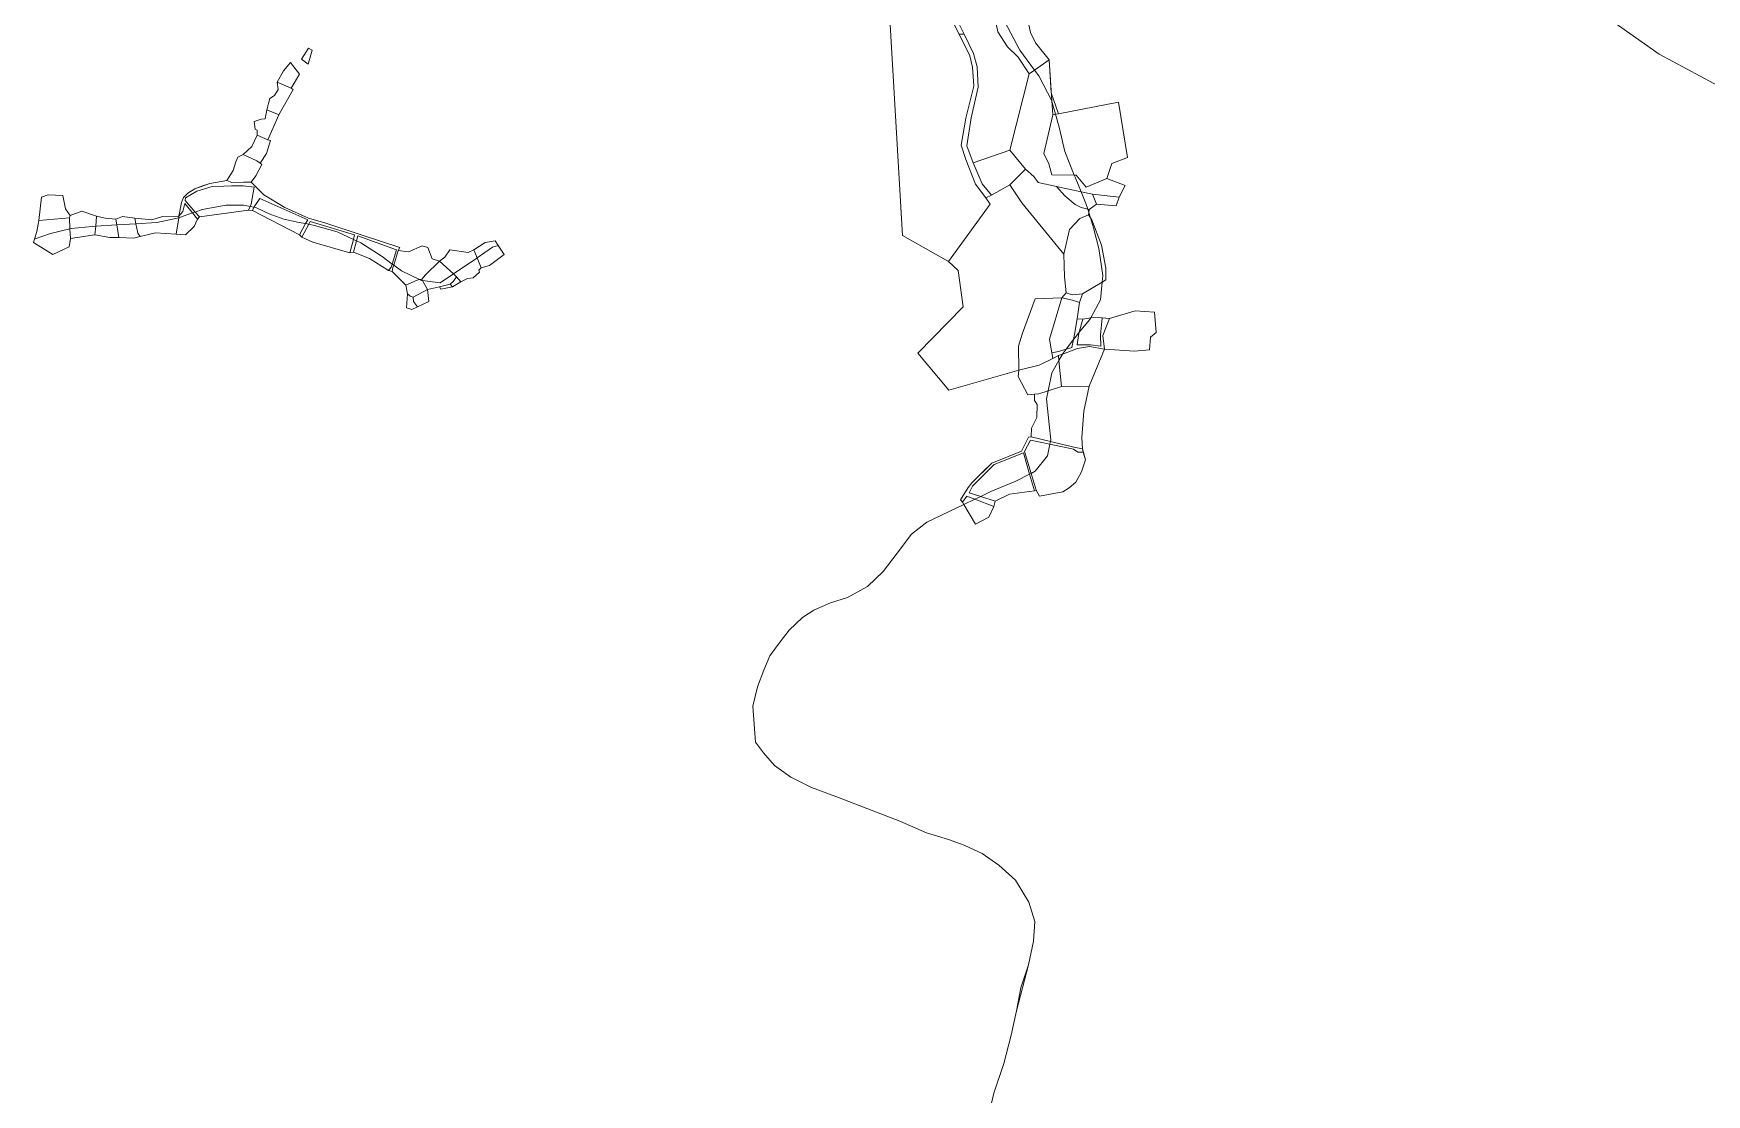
# Model space of a CAD drawing. Header units: metres. Extents: x 542555 to 550520, y 1840485 to 1846995.
# Drawn here: x 542575 to 543660, y 1845312 to 1846001 of the extents above; entities that cross this region are included whole.
import ezdxf

# ---------------------------------------------------------------- set-up
doc = ezdxf.new("R2010")
doc.units = ezdxf.units.M
doc.header["$MEASUREMENT"] = 0
doc.layers.add('Level 30', color=7, linetype='Continuous', lineweight=0)

msp = doc.modelspace()

# ---------------------------------------------------------------- linework, layer by layer
at = {"layer": 'Level 30', "color": 7, "linetype": 'Continuous', "lineweight": 0, "flags": 128}
for points in [[(543537.97, 1846051.87), (543629.43, 1845987.03), (543673.76, 1845963.38)], [(543185.04, 1845258.36), (543197.59, 1845313.19), (543204.13, 1845332.51), (543208.87, 1845350.86), (543212.33, 1845366.49), (543220.17, 1845396.33), (543223.36, 1845411.82), (543224.4, 1845424.59), (543220.33, 1845437.13), (543211.68, 1845451.4), (543201.03, 1845460.97), (543190.23, 1845468.61), (543178.55, 1845474.06), (543168.22, 1845477.77), (543153.92, 1845482.05), (543136.76, 1845489.6), (543095.2, 1845505.64), (543079.28, 1845511.54), (543066.03, 1845518.22), (543055.44, 1845525.7), (543048.28, 1845533.88), (543043.07, 1845540.86), (543041.42, 1845564.24), (543044.29, 1845576.76), (543048.41, 1845587.61), (543052.34, 1845596.93), (543059.06, 1845605.91), (543064.9, 1845613.54), (543073.63, 1845621.62), (543080.95, 1845626.4), (543091.77, 1845631.3), (543102.67, 1845634.79), (543115.62, 1845641.76), (543125.86, 1845651.54), (543135, 1845663.38), (543144.36, 1845675.71), (543154.16, 1845683.64), (543178.231, 1845695.0284), (543185.9, 1845682.15), (543194.42, 1845686.78), (543197.64, 1845693.61), (543198.47, 1845697.18), (543207.93, 1845701.67), (543224, 1845703.9), (543225.21, 1845704.2), (543227.29, 1845700.45), (543242.57, 1845703.26), (543246.54, 1845705.76), (543250.93, 1845709.52), (543254.63, 1845716.2), (543257.11, 1845723.9), (543255.26, 1845731.22), (543254.8, 1845738.48), (543256.1, 1845755.6), (543259.45, 1845771.76), (543269.46, 1845795.87), (543288.88, 1845794.5), (543298.73, 1845795.44), (543299.37, 1845803.6), (543302.98, 1845806.55), (543301.88, 1845819.76), (543289.35, 1845820.54), (543272.74, 1845815.75), (543268, 1845816.17), (543262.27, 1845816.28), (543260.5343, 1845816.0107), (543266.88, 1845827.84), (543267.9505, 1845839.3299), (543270.4, 1845840.78), (543270.34, 1845848.31), (543267.58, 1845863.13), (543261.26, 1845879.59), (543260.3973, 1845880.9342), (543259.2802, 1845884.452), (543259.49, 1845886.38), (543264.21, 1845889.81), (543277.14, 1845888.84), (543279.06, 1845894.34), (543282.89, 1845901.91), (543271.09, 1845906.42), (543274.31, 1845916.18), (543284.53, 1845920.06), (543278.57, 1845956.01), (543239.6694, 1845948.5217), (543234.95, 1845962.06), (543233.49, 1845983.44), (543224.81, 1845994.39), (543221.4, 1846001.1)]]:
    msp.add_lwpolyline(points, dxfattribs=at)
for points in [[(543192.51, 1845893.85), (543195.33, 1845889.85), (543168.34, 1845852.53), (543138.44, 1845869.41), (543129.73, 1846017.5), (543159.25, 1846024.2), (543171.73, 1846006.74), (543175.1, 1846000), (543182.04, 1845986.11), (543183.93, 1845978.73), (543184.63, 1845966.35), (543179.59, 1845945.68), (543176.6, 1845928.19), (543179.49, 1845918.88), (543185.75, 1845902.82), (543192.51, 1845893.85)], [(543220.54, 1845974.26), (543208.12, 1845924.87), (543184.27, 1845916.62), (543180.17, 1845927.56), (543182.98, 1845945.9), (543187.6, 1845965.82), (543186.82, 1845978.92), (543184.42, 1845987.57), (543178.4, 1846000), (543174.12, 1846008.82), (543165.36, 1846019.69), (543192.22, 1846023.53), (543196.46, 1846011.87), (543197.99, 1846013.18), (543200.26, 1846001.62), (543206.64, 1845991.84), (543213.5, 1845985.2), (543220.54, 1845974.26)], [(543204.83, 1846008.1), (543214.64, 1845989.68), (543224.0592, 1845976.7547), (543220.54, 1845974.26), (543213.5, 1845985.2), (543206.64, 1845991.84), (543200.26, 1846001.62), (543197.99, 1846013.18), (543202.45, 1846014.93), (543203.0287, 1846015.057), (543204.83, 1846008.1)], [(543233.49, 1845983.44), (543224.0592, 1845976.7547), (543214.64, 1845989.68), (543204.83, 1846008.1), (543203.0287, 1846015.057), (543217.72, 1846018.28), (543221.4, 1846001.1), (543224.81, 1845994.39), (543233.49, 1845983.44)], [(542755.29, 1845989.67), (542752.73, 1845980.66), (542748.52, 1845983.81), (542753.03, 1845991.06), (542755.29, 1845989.67)], [(543196.2, 1845895.59), (543192.51, 1845893.85), (543185.75, 1845902.82), (543179.49, 1845918.88), (543176.6, 1845928.19), (543179.59, 1845945.68), (543184.63, 1845966.35), (543183.93, 1845978.73), (543182.04, 1845986.11), (543175.1, 1846000), (543178.4, 1846000), (543184.42, 1845987.57), (543186.82, 1845978.92), (543187.6, 1845965.82), (543182.98, 1845945.9), (543180.17, 1845927.56), (543184.27, 1845916.62), (543190.11, 1845903.03), (543196.2, 1845895.59)], [(542732.67, 1845969.07), (542736.82, 1845976.3), (542741.44, 1845981.79), (542747.25, 1845974.1), (542741.8, 1845964.97), (542732.67, 1845969.07)], [(543235.3098, 1845956.7495), (543226.81, 1845972.98), (543224.0592, 1845976.7547), (543233.49, 1845983.44), (543235.3098, 1845956.7495)], [(543239.6694, 1845948.5217), (543237.7067, 1845948.1439), (543235.43, 1845956.52), (543235.3098, 1845956.7495), (543233.49, 1845983.44), (543234.95, 1845962.06), (543239.6694, 1845948.5217)], [(542741.8, 1845964.97), (542743.09, 1845964.22), (542733.8, 1845947.88), (542732.82, 1845948.21), (542725.92, 1845951.12), (542727.97, 1845958.45), (542730.97, 1845960.3), (542733.41, 1845964.31), (542732.67, 1845969.07), (542741.8, 1845964.97)], [(543249.8909, 1845908.7216), (543250.44, 1845907.35), (543254.3175, 1845897.884), (543238.31, 1845901.32), (543226.42, 1845903.91), (543223.65, 1845907.79), (543218.17, 1845912.47), (543208.12, 1845924.87), (543220.54, 1845974.26), (543224.0592, 1845976.7547), (543226.81, 1845972.98), (543235.3098, 1845956.7495), (543235.92, 1845947.8), (543230.06, 1845922.69), (543233.32, 1845915.9), (543235.41, 1845908.96), (543249.8909, 1845908.7216)], [(542725.92, 1845951.12), (542732.82, 1845948.21), (542733.8, 1845947.88), (542726.73, 1845931.5), (542719.73, 1845934.61), (542719.76, 1845937.9), (542718.42, 1845938.51), (542717.72, 1845943.53), (542722.22, 1845944.95), (542724.91, 1845945.2), (542725.92, 1845951.12)], [(543230.06, 1845922.69), (543235.92, 1845947.8), (543237.7067, 1845948.1439), (543240.01, 1845939.67), (543243.79, 1845923.96), (543249.8909, 1845908.7216), (543235.41, 1845908.96), (543233.32, 1845915.9), (543230.06, 1845922.69)], [(543235.3098, 1845956.7495), (543235.43, 1845956.52), (543237.7067, 1845948.1439), (543235.92, 1845947.8), (543235.3098, 1845956.7495)], [(543278.57, 1845956.01), (543284.53, 1845920.06), (543274.31, 1845916.18), (543271.09, 1845906.42), (543257.56, 1845900.91), (543251.2, 1845908.7), (543249.8909, 1845908.7216), (543243.79, 1845923.96), (543240.01, 1845939.67), (543237.7067, 1845948.1439), (543239.6694, 1845948.5217), (543239.67, 1845948.52), (543278.57, 1845956.01)], [(542726.73, 1845931.5), (542728.27, 1845931.21), (542725.66, 1845922.75), (542721.67, 1845916.47), (542719.55, 1845917.92), (542710.69, 1845921.99), (542716.29, 1845927.29), (542719.73, 1845934.61), (542726.73, 1845931.5)], [(542718.77, 1845908.21), (542715.9, 1845904.12), (542710.88, 1845904.08), (542703.34, 1845903.78), (542700.02, 1845905.26), (542704.09, 1845911.67), (542705.79, 1845917.3), (542707.2, 1845920.3), (542710.69, 1845921.99), (542719.55, 1845917.92), (542721.67, 1845916.47), (542722.82, 1845915.58), (542718.77, 1845908.21)], [(543208.12, 1845924.87), (543218.17, 1845912.47), (543208.06, 1845902.4), (543196.2, 1845895.59), (543190.11, 1845903.03), (543184.27, 1845916.62), (543208.12, 1845924.87)], [(542812.27, 1845861.77), (542811.26, 1845859.86), (542808.2797, 1845850.2321), (542807.351, 1845850.9244), (542810.04, 1845860.18), (542784.98, 1845869.23), (542784.1575, 1845865.9646), (542782.1272, 1845866.9131), (542782.89, 1845869.88), (542754.04, 1845878.51), (542753.1346, 1845876.7933), (542751.1451, 1845877.2016), (542752.52, 1845879.68), (542721.35, 1845893.53), (542717.67, 1845887.99), (542717.6164, 1845887.858), (542715.1564, 1845888.3459), (542715.75, 1845889.76), (542717.69, 1845900.9), (542710.71, 1845901.73), (542703.09, 1845901.76), (542698.15, 1845901.52), (542690.45, 1845901.36), (542680.65, 1845898.29), (542673.2, 1845894.04), (542672.97, 1845892.21), (542679.5469, 1845884.7098), (542677.848, 1845884.109), (542672.87, 1845890.2), (542671.44, 1845885.11), (542668.94, 1845881.95), (542670.64, 1845890.82), (542671.98, 1845894.18), (542674.8, 1845897), (542679.37, 1845899.83), (542689.04, 1845903.19), (542700.02, 1845905.26), (542703.34, 1845903.78), (542710.88, 1845904.08), (542715.9, 1845904.12), (542724.03, 1845895.96), (542737.76, 1845887.72), (542753.04, 1845880.84), (542764.37, 1845877.41), (542787.21, 1845870.01), (542812.27, 1845861.77)], [(543259.2776, 1845884.4575), (543259.11, 1845882.94), (543253.46, 1845880.49), (543246.69, 1845873.31), (543243.14, 1845857.39), (543215.95, 1845890.77), (543208.06, 1845902.4), (543218.17, 1845912.47), (543223.65, 1845907.79), (543226.42, 1845903.91), (543238.31, 1845901.32), (543243.8, 1845895.27), (543250.36, 1845889.51), (543254.35, 1845887.6), (543258.6004, 1845886.5912), (543259.2776, 1845884.4575)], [(543271.09, 1845906.42), (543282.89, 1845901.91), (543279.06, 1845894.34), (543261.79, 1845896.28), (543254.3175, 1845897.884), (543250.44, 1845907.35), (543249.8909, 1845908.7216), (543251.2, 1845908.7), (543257.56, 1845900.91), (543271.09, 1845906.42)], [(542598.32, 1845882.5), (542597.93, 1845880.98), (542578.13, 1845879.19), (542579.87, 1845894.32), (542584.14, 1845895.79), (542593.66, 1845895.41), (542595.41, 1845886.75), (542598.32, 1845882.5)], [(542703.09, 1845901.76), (542710.71, 1845901.73), (542717.69, 1845900.9), (542715.75, 1845889.76), (542715.1564, 1845888.3459), (542710.85, 1845889.2), (542699.64, 1845889.19), (542683.93, 1845886.26), (542679.5469, 1845884.7098), (542672.97, 1845892.21), (542673.2, 1845894.04), (542680.65, 1845898.29), (542690.45, 1845901.36), (542698.15, 1845901.52), (542703.09, 1845901.76)], [(542683.54, 1845901.44), (542689.04, 1845903.19), (542679.37, 1845899.83), (542683.54, 1845901.44)], [(542752.52, 1845879.68), (542751.1451, 1845877.2016), (542747.06, 1845878.04), (542737.02, 1845880.16), (542727.59, 1845883.5), (542719.22, 1845887.54), (542717.6164, 1845887.858), (542717.67, 1845887.99), (542721.35, 1845893.53), (542752.52, 1845879.68)], [(543244.58, 1845832.32), (543241.91, 1845829.12), (543224.44, 1845828.42), (543216.24, 1845806.09), (543213.79, 1845797.77), (543213.84, 1845782.08), (543168.55, 1845769.28), (543148.47, 1845793.09), (543177.85, 1845823.28), (543174.55, 1845846.74), (543168.34, 1845852.53), (543195.33, 1845889.85), (543192.51, 1845893.85), (543196.2, 1845895.59), (543208.06, 1845902.4), (543215.95, 1845890.77), (543243.14, 1845857.39), (543243.55, 1845842.66), (543244.58, 1845832.32)], [(543257.42, 1845890.31), (543258.6004, 1845886.5912), (543254.35, 1845887.6), (543250.36, 1845889.51), (543243.8, 1845895.27), (543238.31, 1845901.32), (543254.3175, 1845897.884), (543257.42, 1845890.31)], [(543261.79, 1845896.28), (543264.21, 1845889.81), (543259.49, 1845886.38), (543258.6009, 1845886.5911), (543258.6004, 1845886.5912), (543257.42, 1845890.31), (543254.3175, 1845897.884), (543261.79, 1845896.28)], [(543261.79, 1845896.28), (543279.06, 1845894.34), (543277.14, 1845888.84), (543264.21, 1845889.81), (543261.79, 1845896.28)], [(542615.51, 1845882.02), (542614.9332, 1845875.5186), (542612.73, 1845875.38), (542598.92, 1845874.01), (542598.2586, 1845873.8458), (542597.93, 1845880.98), (542598.32, 1845882.5), (542605.89, 1845885.23), (542615.51, 1845882.02)], [(542627.94, 1845880.03), (542628.5604, 1845876.3758), (542614.9332, 1845875.5186), (542615.51, 1845882.02), (542621.07, 1845880.78), (542627.94, 1845880.03)], [(542640.35, 1845880.68), (542641.0758, 1845877.163), (542628.5604, 1845876.3758), (542627.94, 1845880.03), (542632.43, 1845881.76), (542640.35, 1845880.68)], [(542668.94, 1845881.95), (542668.7866, 1845880.9836), (542654.7, 1845878.02), (542641.0758, 1845877.163), (542640.35, 1845880.68), (542651.26, 1845879.62), (542658.38, 1845881.72), (542668.94, 1845881.95)], [(542677.848, 1845884.109), (542681.1, 1845880.13), (542678.8, 1845875.23), (542673.21, 1845869.83), (542667.11, 1845870.42), (542668.7866, 1845880.9836), (542669.34, 1845881.1), (542677.848, 1845884.109)], [(542669.34, 1845881.1), (542668.7866, 1845880.9836), (542668.94, 1845881.95), (542671.44, 1845885.11), (542672.87, 1845890.2), (542677.848, 1845884.109), (542669.34, 1845881.1)], [(542679.5469, 1845884.7098), (542682.23, 1845881.65), (542681.1, 1845880.13), (542677.848, 1845884.109), (542679.5469, 1845884.7098)], [(542679.5469, 1845884.7098), (542683.93, 1845886.26), (542699.64, 1845889.19), (542710.85, 1845889.2), (542715.1564, 1845888.3459), (542714.18, 1845886.02), (542682.23, 1845881.65), (542679.5469, 1845884.7098)], [(542717.6164, 1845887.858), (542716.72, 1845885.65), (542714.18, 1845886.02), (542715.1564, 1845888.3459), (542717.6164, 1845887.858)], [(542717.6164, 1845887.858), (542719.22, 1845887.54), (542727.59, 1845883.5), (542737.02, 1845880.16), (542747.06, 1845878.04), (542751.1451, 1845877.2016), (542747.15, 1845870), (542716.72, 1845885.65), (542717.6164, 1845887.858)], [(543268.34, 1845843.51), (543267.9505, 1845839.3299), (543255.13, 1845831.74), (543248.5, 1845830.91), (543244.58, 1845832.32), (543243.55, 1845842.66), (543243.14, 1845857.39), (543246.69, 1845873.31), (543253.46, 1845880.49), (543259.11, 1845882.94), (543260.3962, 1845880.9359), (543262.45, 1845874.47), (543265.75, 1845861.17), (543268.34, 1845843.51)], [(543259.49, 1845886.38), (543259.2778, 1845884.4595), (543258.6009, 1845886.5911), (543259.49, 1845886.38)], [(543259.28, 1845884.45), (543260.3962, 1845880.9359), (543259.11, 1845882.94), (543259.2776, 1845884.4575), (543259.28, 1845884.45)], [(542598.2586, 1845873.8458), (542598.55, 1845867.52), (542597.74, 1845862.16), (542587.13, 1845857.27), (542574.56, 1845865.03), (542575.26, 1845867.18), (542575.68, 1845867.34), (542585.63, 1845870.71), (542598.2586, 1845873.8458)], [(542575.68, 1845867.34), (542575.26, 1845867.18), (542576.84, 1845872.05), (542578.13, 1845879.19), (542597.93, 1845880.98), (542598.2586, 1845873.8458), (542585.63, 1845870.71), (542575.68, 1845867.34)], [(542598.2586, 1845873.8458), (542598.92, 1845874.01), (542612.73, 1845875.38), (542614.9332, 1845875.5186), (542614.44, 1845869.96), (542598.55, 1845867.52), (542598.2586, 1845873.8458)], [(542628.5604, 1845876.3758), (542629.95, 1845868.19), (542624.11, 1845868.18), (542614.44, 1845869.96), (542614.9332, 1845875.5186), (542628.5604, 1845876.3758)], [(542641.0758, 1845877.163), (542642.36, 1845870.94), (542643.75, 1845868.76), (542639.78, 1845867.76), (542629.95, 1845868.19), (542628.5604, 1845876.3758), (542641.0758, 1845877.163)], [(542641.0758, 1845877.163), (542654.7, 1845878.02), (542668.7866, 1845880.9836), (542667.11, 1845870.42), (542653.81, 1845871.27), (542643.75, 1845868.76), (542642.36, 1845870.94), (542641.0758, 1845877.163)], [(542753.1346, 1845876.7933), (542748.75, 1845868.48), (542747.15, 1845870), (542751.1451, 1845877.2016), (542753.1346, 1845876.7933)], [(542753.1346, 1845876.7933), (542757, 1845876), (542771.56, 1845871.85), (542782.1272, 1845866.9131), (542779.9, 1845858.25), (542755.8, 1845865.11), (542748.75, 1845868.48), (542753.1346, 1845876.7933)], [(542782.89, 1845869.88), (542782.1272, 1845866.9131), (542771.56, 1845871.85), (542757, 1845876), (542753.1346, 1845876.7933), (542754.04, 1845878.51), (542782.89, 1845869.88)], [(543270.4, 1845840.78), (543267.9505, 1845839.3299), (543268.34, 1845843.51), (543265.75, 1845861.17), (543262.45, 1845874.47), (543260.3973, 1845880.9342), (543261.26, 1845879.59), (543267.58, 1845863.13), (543270.34, 1845848.31), (543270.4, 1845840.78)], [(542784.1575, 1845865.9646), (542782.32, 1845858.67), (542779.9, 1845858.25), (542782.1272, 1845866.9131), (542784.1575, 1845865.9646)], [(542784.1575, 1845865.9646), (542786.95, 1845864.66), (542800.85, 1845855.77), (542807.351, 1845850.9244), (542806.76, 1845848.89), (542805, 1845846.89), (542792.65, 1845854.59), (542782.32, 1845858.67), (542784.1575, 1845865.9646)], [(542810.04, 1845860.18), (542807.351, 1845850.9244), (542800.85, 1845855.77), (542786.95, 1845864.66), (542784.1575, 1845865.9646), (542784.98, 1845869.23), (542810.04, 1845860.18)], [(542811.26, 1845859.86), (542817.99, 1845858.87), (542826.77, 1845862.85), (542830.4, 1845861.65), (542833.33, 1845854.38), (542838.05, 1845852.8), (542828.86, 1845843.98), (542826.54, 1845841.11), (542825.1151, 1845840.882), (542813.26, 1845846.52), (542808.2797, 1845850.2321), (542811.26, 1845859.86)], [(542862.16, 1845854.74), (542847.0615, 1845844.6254), (542838.05, 1845852.8), (542841.42, 1845855.35), (542844.65, 1845860.26), (542856.65, 1845858.45), (542860.3, 1845860.13), (542862.4563, 1845854.9469), (542862.16, 1845854.74)], [(542872.34, 1845861.85), (542862.4563, 1845854.9469), (542860.3, 1845860.13), (542867.54, 1845864.86), (542874.05, 1845866.02), (542876.03, 1845863.04), (542872.34, 1845861.85)], [(542870.38, 1845850.14), (542865.13, 1845848.52), (542862.4563, 1845854.9469), (542872.34, 1845861.85), (542876.03, 1845863.04), (542879.9, 1845857.25), (542870.38, 1845850.14)], [(542808.2797, 1845850.2321), (542807.79, 1845848.65), (542807.26, 1845846.24), (542805, 1845846.89), (542806.76, 1845848.89), (542807.351, 1845850.9244), (542808.2797, 1845850.2321)], [(542808.2797, 1845850.2321), (542813.26, 1845846.52), (542825.1151, 1845840.882), (542823.54, 1845840.63), (542816.2, 1845837.25), (542807.26, 1845846.24), (542807.79, 1845848.65), (542808.2797, 1845850.2321)], [(542838.5, 1845838.89), (542827.0278, 1845840.213), (542826.54, 1845841.11), (542828.86, 1845843.98), (542838.05, 1845852.8), (542847.0615, 1845844.6254), (542838.5, 1845838.89)], [(542862.4563, 1845854.9469), (542865.13, 1845848.52), (542863.48, 1845847.07), (542863.89, 1845845.71), (542859.95, 1845842.13), (542856.16, 1845841.62), (542851.94, 1845839.42), (542849.14, 1845842.74), (542847.0615, 1845844.6254), (542862.16, 1845854.74), (542862.4563, 1845854.9469)], [(542827.0278, 1845840.213), (542830.2, 1845834.38), (542820.97, 1845829.51), (542819.09, 1845830.09), (542817.17, 1845831.69), (542816.2, 1845837.25), (542823.54, 1845840.63), (542825.1151, 1845840.882), (542826.36, 1845840.29), (542827.0278, 1845840.213)], [(542826.36, 1845840.29), (542825.1151, 1845840.882), (542826.54, 1845841.11), (542827.0278, 1845840.213), (542826.36, 1845840.29)], [(542847.0615, 1845844.6254), (542849.14, 1845842.74), (542847.19, 1845839.81), (542844.88, 1845837.99), (542838.09, 1845836.19), (542830.2, 1845834.38), (542827.0278, 1845840.213), (542838.5, 1845838.89), (542847.0615, 1845844.6254)], [(542849.14, 1845842.74), (542851.94, 1845839.42), (542846.37, 1845836.12), (542844.88, 1845837.99), (542847.19, 1845839.81), (542849.14, 1845842.74)], [(543267.9505, 1845839.3299), (543266.88, 1845827.84), (543260.53, 1845816.01), (543260.5284, 1845816.007), (543255.38, 1845815.2), (543251.84, 1845815.48), (543253.29, 1845826.03), (543255.13, 1845831.74), (543267.9505, 1845839.3299)], [(542816.58, 1845822.58), (542817.17, 1845831.69), (542819.09, 1845830.09), (542820.97, 1845829.51), (542821.14, 1845826.71), (542823.77, 1845823.13), (542820.1, 1845821.4), (542816.58, 1845822.58)], [(542831.14, 1845826.73), (542823.77, 1845823.13), (542821.14, 1845826.71), (542820.97, 1845829.51), (542830.2, 1845834.38), (542831.14, 1845826.73)], [(542844.88, 1845837.99), (542846.37, 1845836.12), (542838.92, 1845834.73), (542838.09, 1845836.19), (542844.88, 1845837.99)], [(543213.84, 1845782.08), (543213.79, 1845797.77), (543216.24, 1845806.09), (543224.44, 1845828.42), (543241.91, 1845829.12), (543233.86, 1845802.21), (543235.4, 1845793.33), (543235.94, 1845789.76), (543227.07, 1845785.34), (543213.84, 1845782.08)], [(543253.29, 1845826.03), (543251.84, 1845815.48), (543250.03, 1845805.28), (543249.4072, 1845802.0714), (543244.5624, 1845795.6698), (543239.68, 1845794.25), (543235.4, 1845793.33), (543233.86, 1845802.21), (543241.91, 1845829.12), (543248.79, 1845827.63), (543253.29, 1845826.03)], [(543255.13, 1845831.74), (543253.29, 1845826.03), (543248.79, 1845827.63), (543241.91, 1845829.12), (543244.58, 1845832.32), (543248.5, 1845830.91), (543255.13, 1845831.74)], [(543288.88, 1845794.5), (543269.46, 1845795.87), (543268.39, 1845804.54), (543272.74, 1845815.75), (543289.35, 1845820.54), (543301.88, 1845819.76), (543302.98, 1845806.55), (543299.37, 1845803.6), (543298.73, 1845795.44), (543288.88, 1845794.5)], [(543268, 1845816.17), (543272.74, 1845815.75), (543268.39, 1845804.54), (543269.46, 1845795.87), (543259.79, 1845797.43), (543251.9, 1845796.24), (543242.33, 1845792.6105), (543242.61, 1845793.09), (543244.5624, 1845795.6698), (543248.38, 1845796.78), (543249.4072, 1845802.0714), (543251.23, 1845804.48), (543253.0939, 1845806.7132), (543252.53, 1845804.62), (543251.84, 1845798.56), (543260.46, 1845798.53), (543267.14, 1845797.67), (543266.98, 1845804.75), (543268, 1845816.17)], [(543255.38, 1845815.2), (543253.0939, 1845806.7132), (543251.23, 1845804.48), (543249.4072, 1845802.0714), (543250.03, 1845805.28), (543251.84, 1845815.48), (543255.38, 1845815.2)], [(543262.27, 1845816.28), (543268, 1845816.17), (543266.98, 1845804.75), (543267.14, 1845797.67), (543260.46, 1845798.53), (543251.84, 1845798.56), (543252.53, 1845804.62), (543253.0939, 1845806.7132), (543259.96, 1845814.94), (543260.5327, 1845816.0077), (543262.27, 1845816.28)], [(543260.5284, 1845816.007), (543259.96, 1845814.94), (543253.0939, 1845806.7132), (543255.38, 1845815.2), (543260.5284, 1845816.007)], [(543244.5624, 1845795.6698), (543242.61, 1845793.09), (543242.33, 1845792.6105), (543239.56, 1845791.56), (543235.94, 1845789.76), (543235.4, 1845793.33), (543239.68, 1845794.25), (543244.5624, 1845795.6698)], [(543269.46, 1845795.87), (543259.45, 1845771.76), (543241.6, 1845771.6), (543239.8812, 1845788.4169), (543242.33, 1845792.6105), (543251.9, 1845796.24), (543259.79, 1845797.43), (543269.46, 1845795.87)], [(543249.4072, 1845802.0714), (543248.38, 1845796.78), (543244.5624, 1845795.6698), (543249.4072, 1845802.0714)], [(543239.8812, 1845788.4169), (543235.27, 1845780.52), (543232.9287, 1845768.7096), (543226.96, 1845766.72), (543224.01, 1845766.61), (543219.67, 1845766.19), (543213.57, 1845777.94), (543213.84, 1845782.08), (543227.07, 1845785.34), (543235.94, 1845789.76), (543239.56, 1845791.56), (543239.8812, 1845788.4169)], [(543239.8812, 1845788.4169), (543241.6, 1845771.6), (543232.9287, 1845768.7096), (543235.27, 1845780.52), (543239.8812, 1845788.4169)], [(543242.33, 1845792.6105), (543239.8812, 1845788.4169), (543239.56, 1845791.56), (543242.33, 1845792.6105)], [(543234.59, 1845736.89), (543234.3783, 1845735.8295), (543221.92, 1845738.88), (543222.12, 1845744.47), (543225.59, 1845751.39), (543225.79, 1845759.78), (543224.04, 1845762.47), (543224.01, 1845766.61), (543226.96, 1845766.72), (543232.9287, 1845768.7096), (543231.89, 1845763.47), (543233.49, 1845746.93), (543234.59, 1845736.89)], [(543241.6, 1845771.6), (543259.45, 1845771.76), (543256.1, 1845755.6), (543254.8, 1845738.48), (543255.26, 1845731.22), (543249.61, 1845732.1), (543234.3783, 1845735.8295), (543234.59, 1845736.89), (543233.49, 1845746.93), (543231.89, 1845763.47), (543232.9287, 1845768.7096), (543241.6, 1845771.6)], [(543221.92, 1845738.88), (543234.3783, 1845735.8295), (543234.0368, 1845734.1189), (543221.52, 1845736.72), (543217.53, 1845729.4), (543221.8644, 1845715.1779), (543220.938, 1845714.6978), (543216.99, 1845728.62), (543197.95, 1845720.86), (543183.76, 1845706.85), (543181.78, 1845702.64), (543189.1923, 1845700.2151), (543185.3751, 1845698.4096), (543180.11, 1845700.47), (543177.3, 1845696.6), (543175.98, 1845698.12), (543180.97, 1845706.01), (543183.36, 1845709.1), (543196.33, 1845721.88), (543215.59, 1845729.64), (543220.19, 1845738.68), (543221.92, 1845738.88)], [(543232.51, 1845726.47), (543224.57, 1845716.58), (543221.8644, 1845715.1779), (543217.53, 1845729.4), (543221.52, 1845736.72), (543234.0368, 1845734.1189), (543232.51, 1845726.47)], [(543227.29, 1845700.45), (543225.21, 1845704.2), (543221.8644, 1845715.1779), (543224.57, 1845716.58), (543232.51, 1845726.47), (543234.0368, 1845734.1189), (543249.43, 1845730.92), (543252.3, 1845728.97), (543255.55, 1845728.86), (543257.11, 1845723.9), (543254.63, 1845716.2), (543250.93, 1845709.52), (543246.54, 1845705.76), (543242.57, 1845703.26), (543227.29, 1845700.45)], [(543255.26, 1845731.22), (543255.55, 1845728.86), (543252.3, 1845728.97), (543249.43, 1845730.92), (543234.0368, 1845734.1189), (543234.3783, 1845735.8295), (543249.61, 1845732.1), (543255.26, 1845731.22)], [(543257.11, 1845723.9), (543255.55, 1845728.86), (543255.26, 1845731.22), (543257.11, 1845723.9)], [(543211.95, 1845710.04), (543195.82, 1845703.35), (543189.1923, 1845700.2151), (543181.78, 1845702.64), (543183.76, 1845706.85), (543197.95, 1845720.86), (543216.99, 1845728.62), (543220.938, 1845714.6978), (543211.95, 1845710.04)], [(543190.95, 1845716.69), (543196.33, 1845721.88), (543183.36, 1845709.1), (543190.95, 1845716.69)], [(543220.938, 1845714.6978), (543224, 1845703.9), (543207.93, 1845701.67), (543198.47, 1845697.18), (543189.1933, 1845700.2148), (543195.82, 1845703.35), (543211.95, 1845710.04), (543220.938, 1845714.6978)], [(543221.8644, 1845715.1779), (543225.21, 1845704.2), (543224, 1845703.9), (543220.938, 1845714.6978), (543221.8644, 1845715.1779)], [(543177.3, 1845696.6), (543180.11, 1845700.47), (543185.3751, 1845698.4096), (543178.2334, 1845695.0316), (543177.3, 1845696.6)], [(543185.3765, 1845698.409), (543197.64, 1845693.61), (543194.42, 1845686.78), (543185.9, 1845682.15), (543178.2344, 1845695.03), (543185.3765, 1845698.409)], [(543189.1933, 1845700.2148), (543198.47, 1845697.18), (543197.64, 1845693.61), (543185.3765, 1845698.409), (543189.1933, 1845700.2148)], [(543220.17, 1845396.33), (543212.33, 1845366.49), (543215.29, 1845381.48), (543220.17, 1845396.33)]]:
    msp.add_lwpolyline(points, close=True, dxfattribs=at)

doc.saveas('drawing.dxf')
